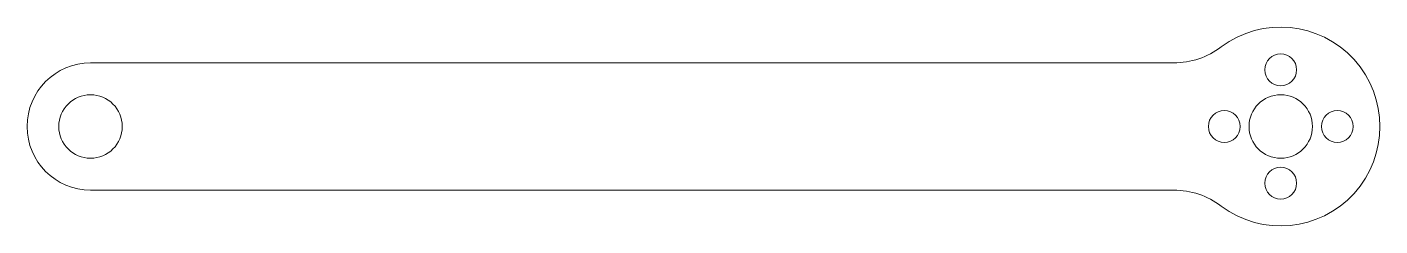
# Model space of a CAD drawing. Header units: millimetres. Extents: x -8 to 162, y -12 to 12.
import ezdxf

# ---------------------------------------------------------------- set-up
doc = ezdxf.new("R2010")
doc.units = ezdxf.units.MM

msp = doc.modelspace()

# ---------------------------------------------------------------- linework, layer by layer
at = {"color": 7, "linetype": 'Continuous', "lineweight": 15}
for p, q in [((136.5, 8), (0, 8)), ((0, -8), (136.5, -8))]:
    msp.add_line(p, q, dxfattribs=at)
for centre, radius in [((150, 7.125), 2), ((0, 0), 4), ((150, 0), 4), ((142.875, 0), 2), ((157.125, 0), 2), ((150, -7.125), 2)]:
    msp.add_circle(centre, radius, dxfattribs=at)
for centre, radius, start, end in [((150, 0), 12.5, 233.1301, 126.8699), ((136.5, 18), 10, 270, 306.8699), ((0, 0), 8, 90, 270), ((136.5, -18), 10, 53.1301, 90)]:
    msp.add_arc(centre, radius, start, end, dxfattribs=at)

doc.saveas('drawing.dxf')
